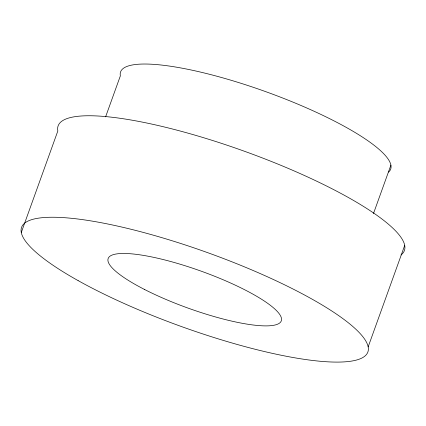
<?xml version="1.0" encoding="UTF-8"?>
<svg xmlns="http://www.w3.org/2000/svg" width="426" height="426" viewBox="0 0 426 426"><rect width="100%" height="100%" fill="white"/><g stroke="black" fill="none" stroke-linecap="round" stroke-linejoin="round"><path stroke-width="0.64" d="M21.3 232.458L57.84 130.963A184.011 39.197 19.8 0 1 245.456 151.624A184.011 39.197 19.8 0 1 400.999 254.94M105.605 116.857L120.356 75.887A143.525 30.576 19.8 0 1 265.233 91.478A143.525 30.576 19.8 0 1 388.603 172.104M373.474 213.564L390.903 165.144M368.16 346.892L404.7 245.397M78.123 280.612A184.011 39.197 19.8 0 0 364.459 356.434A184.011 39.197 19.8 0 0 141.608 231.973A184.011 39.197 19.8 0 0 78.123 280.612M144.606 289.51A92.005 19.601 19.8 0 0 281.181 321.119A92.005 19.601 19.8 0 0 158.397 258.396A92.005 19.601 19.8 0 0 144.606 289.51"/></g></svg>
